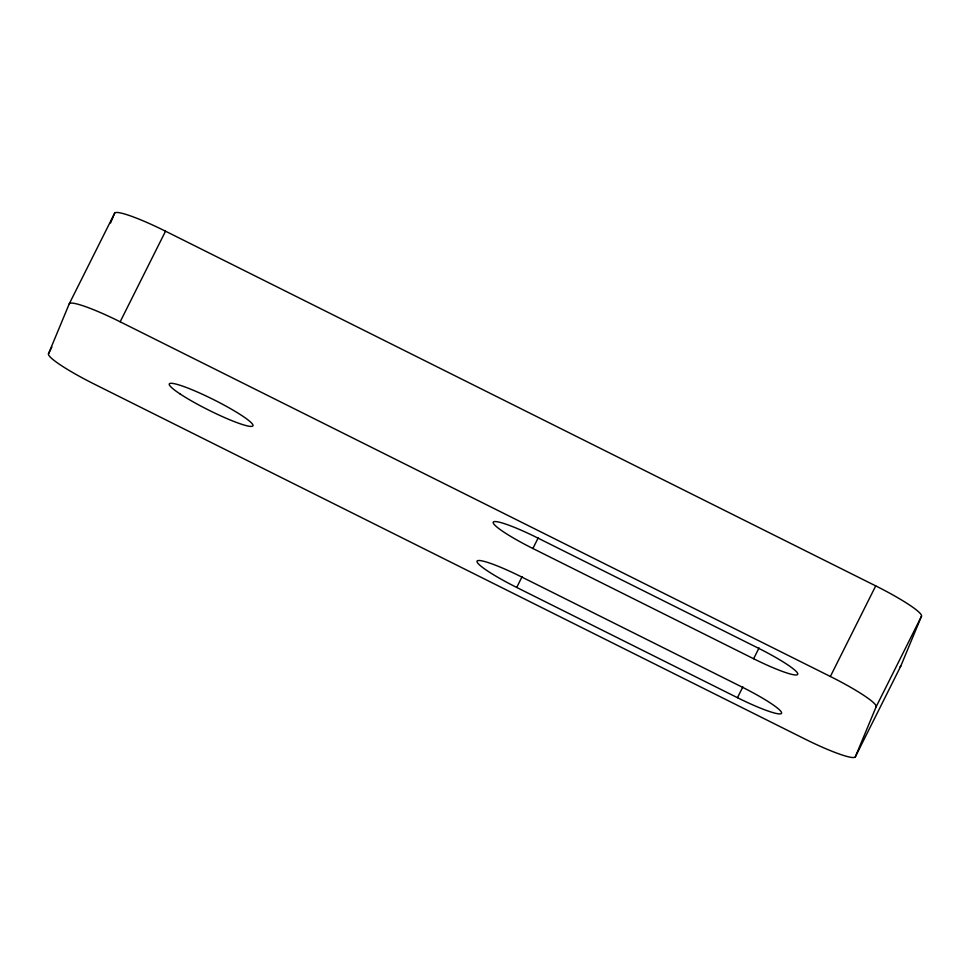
<?xml version="1.0" encoding="UTF-8"?>
<svg xmlns="http://www.w3.org/2000/svg" width="970" height="970" viewBox="0 0 970 970"><rect width="100%" height="100%" fill="white"/><g stroke="black" fill="none" stroke-linecap="round" stroke-linejoin="round"><path stroke-width="1.45" d="M48.5 353.783L69.246 303.84L114.618 213.242A54.029 6.681 26.6 0 1 165.53 231.2L875.728 585.892A54.029 6.681 26.6 0 1 921.5 616.217L900.754 666.16L855.382 756.758A54.029 6.681 26.6 0 1 804.469 738.801L94.272 384.108A54.029 6.681 26.6 0 1 48.5 353.783L51.883 347.03M110.58 222.954L114.618 213.242M855.382 756.758L876.128 706.815L921.5 616.217M69.246 303.84A54.029 6.681 26.6 0 1 120.159 321.797L165.53 231.2M532.882 548.499A46.802 5.784 26.6 0 1 493.245 522.236A46.802 5.784 26.6 0 1 537.332 537.78L758.079 648.033A46.802 5.784 26.6 0 1 797.728 674.295A46.802 5.784 26.6 0 1 753.629 658.739L532.882 548.499L538.301 537.683M516.707 587.444A46.802 5.784 26.6 0 1 477.058 561.181A46.802 5.784 26.6 0 1 521.157 576.726L741.904 686.978A46.802 5.784 26.6 0 1 781.541 713.241A46.802 5.784 26.6 0 1 737.455 697.685L516.707 587.444L522.127 576.616M753.629 658.739L759.049 647.924M737.455 697.685L742.874 686.869M876.128 706.815A54.029 6.681 26.6 0 0 830.368 676.49L875.728 585.892M120.159 321.797L830.368 676.49M900.754 666.16A54.029 6.681 26.6 0 1 900.002 666.754M179.935 393.844A46.802 5.784 26.6 0 0 250.975 426.424A46.802 5.784 26.6 0 0 202.427 394.269A46.802 5.784 26.6 0 0 179.935 393.844"/></g></svg>
